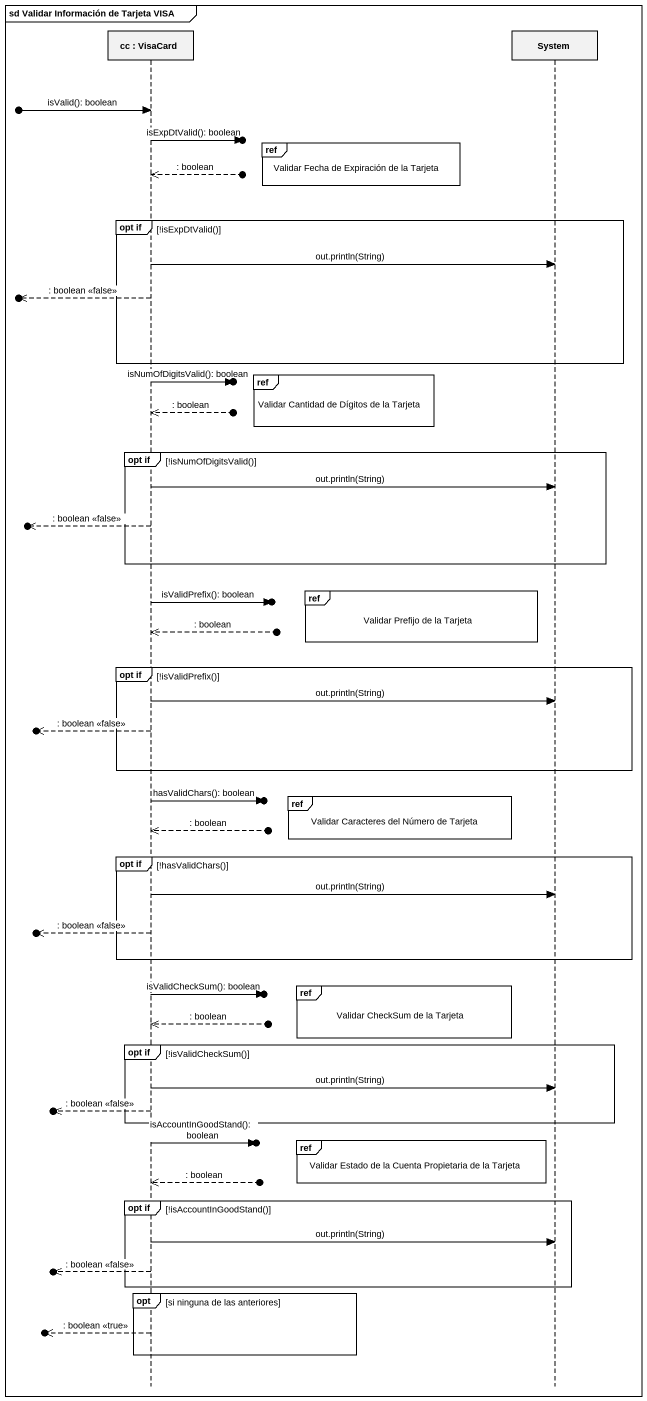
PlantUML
@startuml
mainframe sd Validar Información de Tarjeta VISA
hide footbox
participant "cc : VisaCard" as cc
participant System

[o-> cc : isValid(): boolean
cc ->o] : isExpDtValid(): boolean
ref over System : Validar Fecha de Expiración de la Tarjeta
cc <<--o] : : boolean
group opt if [!isExpDtValid()]
  cc -> System : out.println(String)
  [o<<-- cc : : boolean <<false>>
end
ref over cc : Validar Cantidad de Dígitos de la Tarjeta
cc ->o] : isNumOfDigitsValid(): boolean
cc <<--o] : : boolean
group opt if [!isNumOfDigitsValid()]
  cc -> System : out.println(String)
  [o<<-- cc : : boolean <<false>>
end
ref over System : Validar Prefijo de la Tarjeta
cc ->o] : isValidPrefix(): boolean
cc <<--o] : : boolean
group opt if [!isValidPrefix()]
  cc -> System : out.println(String)
  [o<<-- cc : : boolean <<false>>
end
ref over System : Validar Caracteres del Número de Tarjeta
cc ->o] : hasValidChars(): boolean
cc <<--o] : : boolean
group opt if [!hasValidChars()]
  cc -> System : out.println(String)
  [o<<-- cc : : boolean <<false>>
end
ref over System : Validar CheckSum de la Tarjeta
cc ->o] : isValidCheckSum(): boolean
cc <<--o] : : boolean
group opt if [!isValidCheckSum()]
  cc -> System : out.println(String)
  [o<<-- cc : : boolean <<false>>
end
ref over System : Validar Estado de la Cuenta Propietaria de la Tarjeta
cc ->o] : isAccountInGoodStand(): boolean
cc <<--o] : : boolean
group opt if [!isAccountInGoodStand()]
  cc -> System : out.println(String)
  [o<<-- cc : : boolean <<false>>
end
opt si ninguna de las anteriores
  [o<<-- cc : : boolean <<true>>
end
@enduml
